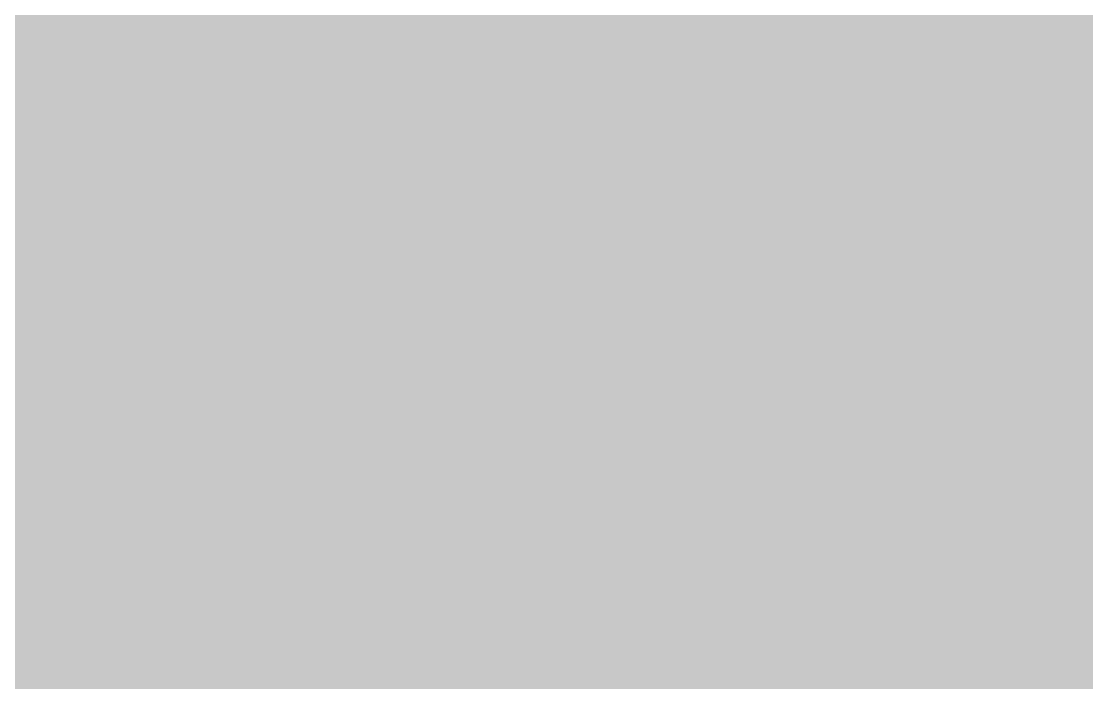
# Model space of a CAD drawing. Header units: millimetres. Extents: x 0 to 212, y 0 to 254.
# Drawn here: x 51.2 to 102.4, y 127.1 to 158.8 of the extents above; entities that cross this region are included whole.
import ezdxf

# ---------------------------------------------------------------- set-up
doc = ezdxf.new("R2010")
doc.units = ezdxf.units.MM

msp = doc.modelspace()

# ---------------------------------------------------------------- hatches: boundary and pattern name
msp.add_hatch(color=254).paths.add_polyline_path([(14.1633, 0.0536), (13.9878, 0.0533), (13.8125, 0.0559), (13.6373, 0.061), (13.462, 0.0686), (13.2893, 0.0787), (13.114, 0.0914), (12.9413, 0.1041), (12.7686, 0.1219), (12.5959, 0.1397), (12.4231, 0.16), (12.2504, 0.1829), (12.0777, 0.2057), (11.9075, 0.2337), (11.7373, 0.2616), (11.5672, 0.2921), (11.397, 0.3251), (11.2268, 0.3607), (11.0592, 0.3988), (10.8915, 0.4369), (10.7239, 0.4775), (10.5562, 0.5207), (10.3886, 0.5664), (10.2235, 0.6121), (10.0584, 0.6629), (9.8933, 0.7137), (9.7307, 0.7671), (9.5682, 0.8204), (9.4056, 0.8788), (9.2431, 0.9373), (9.083, 0.9982), (8.923, 1.0617), (8.763, 1.1252), (8.6055, 1.1938), (8.4455, 1.2624), (8.2906, 1.331), (8.1331, 1.4046), (7.9781, 1.4783), (7.8232, 1.5545), (7.6708, 1.6332), (7.5184, 1.7145), (7.366, 1.7958), (7.2161, 1.8796), (7.0663, 1.966), (6.919, 2.0523), (6.7716, 2.1438), (6.6243, 2.2352), (6.4795, 2.3266), (6.3348, 2.4232), (6.19, 2.5197), (6.0477, 2.6187), (5.908, 2.7178), (5.7683, 2.8194), (5.6286, 2.9235), (5.4915, 3.0302), (5.3543, 3.1369), (5.2197, 3.2461), (5.0851, 3.3579), (4.953, 3.4722), (4.8209, 3.5865), (4.6914, 3.7033), (4.5644, 3.8202), (4.4348, 3.9395), (4.3104, 4.0615), (4.1859, 4.1859), (4.0615, 4.3104), (3.9395, 4.4348), (3.8202, 4.5618), (3.7033, 4.6914), (3.5865, 4.8209), (3.4722, 4.953), (3.3579, 5.0851), (3.2487, 5.2197), (3.1369, 5.3543), (3.0302, 5.4915), (2.9235, 5.6286), (2.8194, 5.7683), (2.7178, 5.908), (2.6187, 6.0477), (2.5197, 6.19), (2.4232, 6.3348), (2.3266, 6.477), (2.2352, 6.6243), (2.1438, 6.7691), (2.0523, 6.9164), (1.966, 7.0663), (1.8796, 7.2161), (1.7958, 7.366), (1.7145, 7.5184), (1.6332, 7.6708), (1.5545, 7.8232), (1.4783, 7.9781), (1.4046, 8.1331), (1.331, 8.2906), (1.2598, 8.4455), (1.1913, 8.603), (1.1252, 8.763), (1.0592, 8.923), (0.9982, 9.083), (0.9373, 9.2431), (0.8763, 9.4056), (0.8204, 9.5682), (0.7645, 9.7307), (0.7112, 9.8933), (0.6604, 10.0584), (0.6121, 10.2235), (0.5639, 10.3911), (0.5207, 10.5562), (0.4775, 10.7239), (0.4343, 10.8915), (0.3962, 11.0592), (0.3607, 11.2268), (0.3251, 11.397), (0.2921, 11.5672), (0.2616, 11.7373), (0.2311, 11.9075), (0.2057, 12.0802), (0.1803, 12.2504), (0.1575, 12.4231), (0.1372, 12.5959), (0.1194, 12.7686), (0.1041, 12.9413), (0.0889, 13.1166), (0.0787, 13.2893), (0.0686, 13.4645), (0.061, 13.6373), (0.0559, 13.8125), (0.0508, 13.9878), (0.0508, 14.163), (0.0522, 239.9425), (0.0508, 240.1164), (0.0559, 240.2916), (0.061, 240.4669), (0.0686, 240.6396), (0.0787, 240.8149), (0.0889, 240.9876), (0.1041, 241.1628), (0.1194, 241.3356), (0.1372, 241.5083), (0.1575, 241.681), (0.1803, 241.8537), (0.2057, 242.0239), (0.2311, 242.1966), (0.2616, 242.3668), (0.2921, 242.537), (0.3251, 242.7072), (0.3607, 242.8748), (0.3962, 243.045), (0.4343, 243.2126), (0.4775, 243.3803), (0.5207, 243.5479), (0.5639, 243.713), (0.6121, 243.8781), (0.6604, 244.0432), (0.7112, 244.2083), (0.7645, 244.3734), (0.8204, 244.536), (0.8763, 244.6985), (0.9373, 244.8611), (0.9982, 245.0211), (1.0592, 245.1811), (1.1252, 245.3411), (1.1913, 245.4986), (1.2598, 245.6561), (1.331, 245.8136), (1.4046, 245.9685), (1.4783, 246.126), (1.5545, 246.2784), (1.6332, 246.4333), (1.7145, 246.5857), (1.7958, 246.7356), (1.8796, 246.888), (1.966, 247.0379), (2.0523, 247.1852), (2.1438, 247.3325), (2.2352, 247.4798), (2.3266, 247.6246), (2.4232, 247.7694), (2.5197, 247.9116), (2.6187, 248.0539), (2.7178, 248.1961), (2.8194, 248.3358), (2.9235, 248.4755), (3.0302, 248.6127), (3.1369, 248.7473), (3.2487, 248.8844), (3.3579, 249.0165), (3.4722, 249.1486), (3.5865, 249.2807), (3.7033, 249.4102), (3.8202, 249.5398), (3.9395, 249.6668), (4.0615, 249.7938), (4.1859, 249.9182), (4.3104, 250.0401), (4.4348, 250.1621), (4.5644, 250.284), (4.6914, 250.4008), (4.8209, 250.5177), (4.953, 250.632), (5.0851, 250.7437), (5.2197, 250.8555), (5.3543, 250.9647), (5.4915, 251.0739), (5.6286, 251.1781), (5.7683, 251.2822), (5.908, 251.3838), (6.0477, 251.4854), (6.19, 251.5845), (6.3348, 251.681), (6.4795, 251.775), (6.6243, 251.8689), (6.7716, 251.9604), (6.919, 252.0493), (7.0663, 252.1382), (7.2161, 252.2245), (7.366, 252.3084), (7.5184, 252.3896), (7.6708, 252.4709), (7.8232, 252.5471), (7.9781, 252.6233), (8.1331, 252.6995), (8.2906, 252.7706), (8.4455, 252.8418), (8.6055, 252.9103), (8.763, 252.9789), (8.923, 253.0424), (9.083, 253.1059), (9.2431, 253.1669), (9.4056, 253.2253), (9.5682, 253.2837), (9.7307, 253.3371), (9.8933, 253.3904), (10.0584, 253.4412), (10.2235, 253.492), (10.3886, 253.5377), (10.5562, 253.5834), (10.7239, 253.6266), (10.8915, 253.6673), (11.0592, 253.7079), (11.2268, 253.7435), (11.397, 253.779), (11.5672, 253.812), (11.7373, 253.8425), (11.9075, 253.8705), (12.0777, 253.8984), (12.2504, 253.9213), (12.4231, 253.9441), (12.5959, 253.9644), (12.7686, 253.9822), (12.9413, 254), (13.114, 254.0127), (13.2893, 254.0254), (13.462, 254.0356), (13.6373, 254.0432), (13.8125, 254.0483), (13.9878, 254.0508), (14.163, 254.0533), (197.6078, 254.0536), (197.7822, 254.0508), (197.9574, 254.0483), (198.1327, 254.0432), (198.3054, 254.0356), (198.4807, 254.0254), (198.6534, 254.0127), (198.8287, 254), (199.0014, 253.9822), (199.1741, 253.9644), (199.3468, 253.9441), (199.5195, 253.9213), (199.6897, 253.8984), (199.8624, 253.8705), (200.0326, 253.8425), (200.2028, 253.812), (200.373, 253.779), (200.5432, 253.7435), (200.7108, 253.7079), (200.8784, 253.6673), (201.0461, 253.6266), (201.2137, 253.5834), (201.3788, 253.5377), (201.5465, 253.492), (201.7116, 253.4412), (201.8767, 253.3904), (202.0392, 253.3371), (202.2018, 253.2837), (202.3643, 253.2253), (202.5269, 253.1669), (202.6869, 253.1059), (202.8469, 253.0424), (203.007, 252.9789), (203.167, 252.9103), (203.3245, 252.8418), (203.4794, 252.7706), (203.6369, 252.6995), (203.7918, 252.6233), (203.9468, 252.5471), (204.0992, 252.4709), (204.2516, 252.3896), (204.404, 252.3084), (204.5538, 252.2245), (204.7037, 252.1382), (204.8535, 252.0493), (205.0009, 251.9604), (205.1456, 251.8689), (205.293, 251.775), (205.4352, 251.681), (205.58, 251.5845), (205.7222, 251.4854), (205.8619, 251.3838), (206.0016, 251.2822), (206.1413, 251.1781), (206.2785, 251.0739), (206.4156, 250.9647), (206.5503, 250.8555), (206.6849, 250.7437), (206.817, 250.632), (206.949, 250.5177), (207.0786, 250.4008), (207.2081, 250.284), (207.3351, 250.1621), (207.4596, 250.0401), (207.584, 249.9182), (207.7085, 249.7938), (207.8304, 249.6668), (207.9498, 249.5398), (208.0666, 249.4102), (208.1835, 249.2807), (208.2978, 249.1486), (208.4121, 249.0165), (208.5238, 248.8844), (208.6331, 248.7473), (208.7397, 248.6127), (208.8464, 248.4755), (208.9506, 248.3358), (209.0522, 248.1961), (209.1512, 248.0539), (209.2503, 247.9116), (209.3468, 247.7694), (209.4433, 247.6246), (209.5348, 247.4798), (209.6262, 247.3325), (209.7176, 247.1852), (209.804, 247.0379), (209.8904, 246.888), (209.9742, 246.7356), (210.0555, 246.5857), (210.1367, 246.4333), (210.2155, 246.2784), (210.2917, 246.126), (210.3653, 245.9685), (210.439, 245.8136), (210.5076, 245.6561), (210.5762, 245.4986), (210.6447, 245.3411), (210.7082, 245.1811), (210.7717, 245.0211), (210.8327, 244.8611), (210.8911, 244.6985), (210.9495, 244.536), (211.0029, 244.3734), (211.0562, 244.2083), (211.107, 244.0432), (211.1578, 243.8781), (211.2035, 243.713), (211.2493, 243.5479), (211.2924, 243.3803), (211.3331, 243.2126), (211.3712, 243.045), (211.4093, 242.8748), (211.4448, 242.7072), (211.4779, 242.537), (211.5083, 242.3668), (211.5363, 242.1966), (211.5642, 242.0239), (211.5871, 241.8537), (211.6099, 241.681), (211.6303, 241.5083), (211.648, 241.3356), (211.6658, 241.1628), (211.6785, 240.9876), (211.6912, 240.8149), (211.7014, 240.6396), (211.709, 240.4669), (211.7141, 240.2916), (211.7166, 240.1164), (211.7166, 239.9411), (211.7189, 14.1647), (211.7166, 13.9878), (211.7141, 13.8125), (211.709, 13.6373), (211.7014, 13.4645), (211.6912, 13.2893), (211.6785, 13.1166), (211.6658, 12.9413), (211.648, 12.7686), (211.6303, 12.5959), (211.6099, 12.4231), (211.5871, 12.2504), (211.5642, 12.0802), (211.5363, 11.9075), (211.5083, 11.7373), (211.4779, 11.5672), (211.4448, 11.397), (211.4093, 11.2268), (211.3712, 11.0592), (211.3331, 10.8915), (211.2924, 10.7239), (211.2493, 10.5562), (211.2035, 10.3911), (211.1578, 10.2235), (211.107, 10.0584), (211.0562, 9.8933), (211.0029, 9.7307), (210.9495, 9.5682), (210.8911, 9.4056), (210.8327, 9.2431), (210.7717, 9.083), (210.7082, 8.923), (210.6447, 8.763), (210.5762, 8.603), (210.5076, 8.4455), (210.439, 8.2906), (210.3653, 8.1331), (210.2917, 7.9781), (210.2155, 7.8232), (210.1367, 7.6708), (210.0555, 7.5184), (209.9742, 7.366), (209.8904, 7.2161), (209.804, 7.0663), (209.7176, 6.9164), (209.6262, 6.7691), (209.5348, 6.6243), (209.4433, 6.477), (209.3468, 6.3348), (209.2503, 6.19), (209.1512, 6.0477), (209.0522, 5.908), (208.9506, 5.7683), (208.8464, 5.6286), (208.7397, 5.4915), (208.6331, 5.3543), (208.5238, 5.2197), (208.4121, 5.0851), (208.2978, 4.953), (208.1835, 4.8209), (208.0666, 4.6914), (207.9498, 4.5618), (207.8304, 4.4348), (207.7085, 4.3104), (207.584, 4.1859), (207.4596, 4.0615), (207.3351, 3.9395), (207.2081, 3.8202), (207.0786, 3.7033), (206.949, 3.5865), (206.817, 3.4722), (206.6849, 3.3579), (206.5503, 3.2461), (206.4156, 3.1369), (206.2785, 3.0302), (206.1413, 2.9235), (206.0016, 2.8194), (205.8619, 2.7178), (205.7222, 2.6187), (205.58, 2.5197), (205.4352, 2.4232), (205.293, 2.3266), (205.1456, 2.2352), (205.0009, 2.1438), (204.8535, 2.0523), (204.7037, 1.966), (204.5538, 1.8796), (204.404, 1.7958), (204.2516, 1.7145), (204.0992, 1.6332), (203.9468, 1.5545), (203.7918, 1.4783), (203.6369, 1.4046), (203.4794, 1.331), (203.3245, 1.2624), (203.167, 1.1938), (203.007, 1.1252), (202.8469, 1.0617), (202.6869, 0.9982), (202.5269, 0.9373), (202.3643, 0.8788), (202.2018, 0.8204), (202.0392, 0.7671), (201.8767, 0.7137), (201.7116, 0.6629), (201.5465, 0.6121), (201.3788, 0.5664), (201.2137, 0.5207), (201.0461, 0.4775), (200.8784, 0.4369), (200.7108, 0.3988), (200.5432, 0.3607), (200.373, 0.3251), (200.2028, 0.2921), (200.0326, 0.2616), (199.8624, 0.2337), (199.6897, 0.2057), (199.5195, 0.1829), (199.3468, 0.16), (199.1741, 0.1397), (199.0014, 0.1219), (198.8287, 0.1041), (198.6534, 0.0914), (198.4807, 0.0787), (198.3054, 0.0686), (198.1327, 0.061), (197.9574, 0.0559), (197.7822, 0.0533), (197.6069, 0.0533)])
h = msp.add_hatch(color=59)
edge = h.paths.add_edge_path()
edge.add_line((78.2105, 149.2067), (78.2091, 149.0193))
edge.add_line((78.2091, 149.0193), (78.2041, 148.8364))
edge.add_line((78.2041, 148.8364), (78.199, 148.6586))
edge.add_line((78.199, 148.6586), (78.1914, 148.4833))
edge.add_line((78.1914, 148.4833), (78.1812, 148.3157))
edge.add_line((78.1812, 148.3157), (78.1685, 148.148))
edge.add_line((78.1685, 148.148), (78.1533, 147.9855))
edge.add_line((78.1533, 147.9855), (78.138, 147.828))
edge.add_line((78.138, 147.828), (78.1177, 147.6731))
edge.add_line((78.1177, 147.6731), (78.0974, 147.5232))
edge.add_line((78.0974, 147.5232), (78.0745, 147.3759))
edge.add_line((78.0745, 147.3759), (78.0491, 147.2336))
edge.add_line((78.0491, 147.2336), (78.0212, 147.0939))
edge.add_line((78.0212, 147.0939), (77.9932, 146.9593))
edge.add_line((77.9932, 146.9593), (77.9602, 146.8272))
edge.add_line((77.9602, 146.8272), (77.9272, 146.6977))
edge.add_line((77.9272, 146.6977), (77.8916, 146.5732))
edge.add_line((77.8916, 146.5732), (77.8535, 146.4539))
edge.add_line((77.8535, 146.4539), (77.8129, 146.3345))
edge.add_line((77.8129, 146.3345), (77.7697, 146.2202))
edge.add_line((77.7697, 146.2202), (77.7265, 146.111))
edge.add_line((77.7265, 146.111), (77.6808, 146.0017))
edge.add_line((77.6808, 146.0017), (77.6326, 145.8976))
edge.add_line((77.6326, 145.8976), (77.5818, 145.7985))
edge.add_line((77.5818, 145.7985), (77.531, 145.6995))
edge.add_line((77.531, 145.6995), (77.4776, 145.6055))
edge.add_line((77.4776, 145.6055), (77.4192, 145.5141))
edge.add_line((77.4192, 145.5141), (77.3633, 145.4252))
edge.add_line((77.3633, 145.4252), (77.3024, 145.3413))
edge.add_line((77.3024, 145.3413), (77.2414, 145.2601))
edge.add_line((77.2414, 145.2601), (77.1779, 145.1813))
edge.add_line((77.1779, 145.1813), (77.1119, 145.1051))
edge.add_line((77.1119, 145.1051), (77.0433, 145.0315))
edge.add_line((77.0433, 145.0315), (76.9747, 144.9629))
edge.add_line((76.9747, 144.9629), (76.9036, 144.8943))
edge.add_line((76.9036, 144.8943), (76.8299, 144.8308))
edge.add_line((76.8299, 144.8308), (76.7563, 144.7698))
edge.add_line((76.7563, 144.7698), (76.6775, 144.7089))
edge.add_line((76.6775, 144.7089), (76.6013, 144.653))
edge.add_line((76.6013, 144.653), (76.52, 144.5997))
edge.add_line((76.52, 144.5997), (76.4388, 144.5489))
edge.add_line((76.4388, 144.5489), (76.3549, 144.5006))
edge.add_line((76.3549, 144.5006), (76.2686, 144.4549))
edge.add_line((76.2686, 144.4549), (76.1797, 144.4117))
edge.add_line((76.1797, 144.4117), (76.0908, 144.3711))
edge.add_line((76.0908, 144.3711), (75.9993, 144.333))
edge.add_line((75.9993, 144.333), (75.9079, 144.2974))
edge.add_line((75.9079, 144.2974), (75.8139, 144.2644))
edge.add_line((75.8139, 144.2644), (75.7174, 144.2339))
edge.add_line((75.7174, 144.2339), (75.6209, 144.206))
edge.add_line((75.6209, 144.206), (75.5193, 144.178))
edge.add_line((75.5193, 144.178), (75.4202, 144.1526))
edge.add_line((75.4202, 144.1526), (75.3161, 144.1323))
edge.add_line((75.3161, 144.1323), (75.2119, 144.112))
edge.add_line((75.2119, 144.112), (75.1053, 144.0942))
edge.add_line((75.1053, 144.0942), (74.9986, 144.079))
edge.add_line((74.9986, 144.079), (74.8894, 144.0637))
edge.add_line((74.8894, 144.0637), (74.7801, 144.051))
edge.add_line((74.7801, 144.051), (74.6658, 144.0409))
edge.add_line((74.6658, 144.0409), (74.5541, 144.0332))
edge.add_line((74.5541, 144.0332), (74.4372, 144.0282))
edge.add_line((74.4372, 144.0282), (74.3204, 144.0231))
edge.add_line((74.3204, 144.0231), (74.201, 144.0205))
edge.add_line((74.201, 144.0205), (74.0816, 144.0205))
edge.add_line((74.0816, 144.0205), (70.9443, 144.0212))
edge.add_line((70.9443, 144.0212), (70.9443, 154.1815))
edge.add_line((70.9443, 154.1815), (74.0833, 154.1815))
edge.add_line((74.0833, 154.1815), (74.201, 154.178))
edge.add_line((74.201, 154.178), (74.3204, 154.1755))
edge.add_line((74.3204, 154.1755), (74.4372, 154.1704))
edge.add_line((74.4372, 154.1704), (74.5541, 154.1628))
edge.add_line((74.5541, 154.1628), (74.6658, 154.1551))
edge.add_line((74.6658, 154.1551), (74.7801, 154.1424))
edge.add_line((74.7801, 154.1424), (74.8894, 154.1297))
edge.add_line((74.8894, 154.1297), (74.9986, 154.112))
edge.add_line((74.9986, 154.112), (75.1053, 154.0942))
edge.add_line((75.1053, 154.0942), (75.2119, 154.0739))
edge.add_line((75.2119, 154.0739), (75.3161, 154.051))
edge.add_line((75.3161, 154.051), (75.4202, 154.0256))
edge.add_line((75.4202, 154.0256), (75.5193, 154.0002))
edge.add_line((75.5193, 154.0002), (75.6209, 153.9697))
edge.add_line((75.6209, 153.9697), (75.7174, 153.9392))
edge.add_line((75.7174, 153.9392), (75.8139, 153.9037))
edge.add_line((75.8139, 153.9037), (75.9079, 153.8681))
edge.add_line((75.9079, 153.8681), (75.9993, 153.83))
edge.add_line((75.9993, 153.83), (76.0908, 153.7868))
edge.add_line((76.0908, 153.7868), (76.1797, 153.7437))
edge.add_line((76.1797, 153.7437), (76.2686, 153.6979))
edge.add_line((76.2686, 153.6979), (76.3549, 153.6497))
edge.add_line((76.3549, 153.6497), (76.4388, 153.5989))
edge.add_line((76.4388, 153.5989), (76.52, 153.5455))
edge.add_line((76.52, 153.5455), (76.6013, 153.4897))
edge.add_line((76.6013, 153.4897), (76.6775, 153.4312))
edge.add_line((76.6775, 153.4312), (76.7563, 153.3703))
edge.add_line((76.7563, 153.3703), (76.8299, 153.3068))
edge.add_line((76.8299, 153.3068), (76.9036, 153.2433))
edge.add_line((76.9036, 153.2433), (76.9747, 153.1747))
edge.add_line((76.9747, 153.1747), (77.0433, 153.1036))
edge.add_line((77.0433, 153.1036), (77.1119, 153.0299))
edge.add_line((77.1119, 153.0299), (77.1779, 152.9537))
edge.add_line((77.1779, 152.9537), (77.2414, 152.875))
edge.add_line((77.2414, 152.875), (77.3024, 152.7937))
edge.add_line((77.3024, 152.7937), (77.3633, 152.7099))
edge.add_line((77.3633, 152.7099), (77.4192, 152.621))
edge.add_line((77.4192, 152.621), (77.4776, 152.5321))
edge.add_line((77.4776, 152.5321), (77.531, 152.4406))
edge.add_line((77.531, 152.4406), (77.5818, 152.3467))
edge.add_line((77.5818, 152.3467), (77.6326, 152.2476))
edge.add_line((77.6326, 152.2476), (77.6808, 152.1485))
edge.add_line((77.6808, 152.1485), (77.7265, 152.0444))
edge.add_line((77.7265, 152.0444), (77.7697, 151.9377))
edge.add_line((77.7697, 151.9377), (77.8129, 151.8285))
edge.add_line((77.8129, 151.8285), (77.8535, 151.7167))
edge.add_line((77.8535, 151.7167), (77.8916, 151.6024))
edge.add_line((77.8916, 151.6024), (77.9272, 151.4856))
edge.add_line((77.9272, 151.4856), (77.9602, 151.3662))
edge.add_line((77.9602, 151.3662), (77.9932, 151.2418))
edge.add_line((77.9932, 151.2418), (78.0212, 151.1173))
edge.add_line((78.0212, 151.1173), (78.0491, 150.9878))
edge.add_line((78.0491, 150.9878), (78.0745, 150.8557))
edge.add_line((78.0745, 150.8557), (78.0974, 150.7211))
edge.add_line((78.0974, 150.7211), (78.1177, 150.5839))
edge.add_line((78.1177, 150.5839), (78.138, 150.4417))
edge.add_line((78.138, 150.4417), (78.1533, 150.2994))
edge.add_line((78.1533, 150.2994), (78.1685, 150.1521))
edge.add_line((78.1685, 150.1521), (78.1812, 150.0022))
edge.add_line((78.1812, 150.0022), (78.1914, 149.8473))
edge.add_line((78.1914, 149.8473), (78.199, 149.6924))
edge.add_line((78.199, 149.6924), (78.2041, 149.5323))
edge.add_line((78.2041, 149.5323), (78.2091, 149.3698))
edge.add_line((78.2091, 149.3698), (78.2091, 149.2047))
edge = h.paths.add_edge_path(flags=16)
edge.add_line((82.091, 149.2786), (82.0877, 149.5273))
edge.add_line((82.0877, 149.5273), (82.0826, 149.7736))
edge.add_line((82.0826, 149.7736), (82.0699, 150.0175))
edge.add_line((82.0699, 150.0175), (82.0572, 150.2537))
edge.add_line((82.0572, 150.2537), (82.0369, 150.4874))
edge.add_line((82.0369, 150.4874), (82.0141, 150.716))
edge.add_line((82.0141, 150.716), (81.9887, 150.9395))
edge.add_line((81.9887, 150.9395), (81.9556, 151.1605))
edge.add_line((81.9556, 151.1605), (81.9201, 151.3764))
edge.add_line((81.9201, 151.3764), (81.882, 151.5872))
edge.add_line((81.882, 151.5872), (81.8363, 151.7955))
edge.add_line((81.8363, 151.7955), (81.7905, 151.9961))
edge.add_line((81.7905, 151.9961), (81.7372, 152.1968))
edge.add_line((81.7372, 152.1968), (81.6813, 152.3898))
edge.add_line((81.6813, 152.3898), (81.6204, 152.5803))
edge.add_line((81.6204, 152.5803), (81.5569, 152.7658))
edge.add_line((81.5569, 152.7658), (81.4883, 152.9486))
edge.add_line((81.4883, 152.9486), (81.4146, 153.1264))
edge.add_line((81.4146, 153.1264), (81.3384, 153.2992))
edge.add_line((81.3384, 153.2992), (81.2571, 153.4693))
edge.add_line((81.2571, 153.4693), (81.1733, 153.6344))
edge.add_line((81.1733, 153.6344), (81.0844, 153.7945))
edge.add_line((81.0844, 153.7945), (80.9904, 153.9519))
edge.add_line((80.9904, 153.9519), (80.8939, 154.1043))
edge.add_line((80.8939, 154.1043), (80.7923, 154.2517))
edge.add_line((80.7923, 154.2517), (80.6882, 154.3964))
edge.add_line((80.6882, 154.3964), (80.5764, 154.5387))
edge.add_line((80.5764, 154.5387), (80.4647, 154.6733))
edge.add_line((80.4647, 154.6733), (80.3453, 154.8079))
edge.add_line((80.3453, 154.8079), (80.2259, 154.9349))
edge.add_line((80.2259, 154.9349), (80.0989, 155.0594))
edge.add_line((80.0989, 155.0594), (79.9694, 155.1813))
edge.add_line((79.9694, 155.1813), (79.8347, 155.2981))
edge.add_line((79.8347, 155.2981), (79.6976, 155.4099))
edge.add_line((79.6976, 155.4099), (79.5553, 155.5191))
edge.add_line((79.5553, 155.5191), (79.408, 155.6233))
edge.add_line((79.408, 155.6233), (79.2582, 155.7249))
edge.add_line((79.2582, 155.7249), (79.1058, 155.8214))
edge.add_line((79.1058, 155.8214), (78.9457, 155.9154))
edge.add_line((78.9457, 155.9154), (78.7857, 156.0043))
edge.add_line((78.7857, 156.0043), (78.6181, 156.0906))
edge.add_line((78.6181, 156.0906), (78.4479, 156.1719))
edge.add_line((78.4479, 156.1719), (78.2726, 156.2506))
edge.add_line((78.2726, 156.2506), (78.0948, 156.3243))
edge.add_line((78.0948, 156.3243), (77.9145, 156.3954))
edge.add_line((77.9145, 156.3954), (77.7265, 156.4615))
edge.add_line((77.7265, 156.4615), (77.536, 156.525))
edge.add_line((77.536, 156.525), (77.343, 156.5834))
edge.add_line((77.343, 156.5834), (77.1449, 156.6393))
edge.add_line((77.1449, 156.6393), (76.9417, 156.6901))
edge.add_line((76.9417, 156.6901), (76.7359, 156.7383))
edge.add_line((76.7359, 156.7383), (76.5251, 156.784))
edge.add_line((76.5251, 156.784), (76.3118, 156.8247))
edge.add_line((76.3118, 156.8247), (76.0933, 156.8602))
edge.add_line((76.0933, 156.8602), (75.8698, 156.8958))
edge.add_line((75.8698, 156.8958), (75.6437, 156.9237))
edge.add_line((75.6437, 156.9237), (75.4151, 156.9517))
edge.add_line((75.4151, 156.9517), (75.1815, 156.9745))
edge.add_line((75.1815, 156.9745), (74.9427, 156.9923))
edge.add_line((74.9427, 156.9923), (74.7014, 157.0101))
edge.add_line((74.7014, 157.0101), (74.455, 157.0203))
edge.add_line((74.455, 157.0203), (74.2036, 157.0304))
edge.add_line((74.2036, 157.0304), (73.9521, 157.0355))
edge.add_line((73.9521, 157.0355), (73.693, 157.038))
edge.add_line((73.693, 157.038), (67.134, 157.0383))
edge.add_line((67.134, 157.0383), (67.134, 132.3453))
edge.add_line((67.134, 132.3453), (70.9443, 132.3453))
edge.add_line((70.9443, 132.3453), (70.9443, 141.1287))
edge.add_line((70.9443, 141.1287), (73.7665, 141.1287))
edge.add_line((73.7665, 141.1287), (74.0054, 141.13))
edge.add_line((74.0054, 141.13), (74.2417, 141.1351))
edge.add_line((74.2417, 141.1351), (74.4753, 141.1427))
edge.add_line((74.4753, 141.1427), (74.7065, 141.1554))
edge.add_line((74.7065, 141.1554), (74.9351, 141.1707))
edge.add_line((74.9351, 141.1707), (75.1611, 141.1884))
edge.add_line((75.1611, 141.1884), (75.3821, 141.2113))
edge.add_line((75.3821, 141.2113), (75.6006, 141.2367))
edge.add_line((75.6006, 141.2367), (75.8165, 141.2672))
edge.add_line((75.8165, 141.2672), (76.0298, 141.3002))
edge.add_line((76.0298, 141.3002), (76.2406, 141.3383))
edge.add_line((76.2406, 141.3383), (76.4464, 141.3789))
edge.add_line((76.4464, 141.3789), (76.6496, 141.4221))
edge.add_line((76.6496, 141.4221), (76.8477, 141.4704))
edge.add_line((76.8477, 141.4704), (77.0458, 141.5212))
edge.add_line((77.0458, 141.5212), (77.2389, 141.5771))
edge.add_line((77.2389, 141.5771), (77.4294, 141.6355))
edge.add_line((77.4294, 141.6355), (77.6148, 141.699))
edge.add_line((77.6148, 141.699), (77.7977, 141.7676))
edge.add_line((77.7977, 141.7676), (77.978, 141.8387))
edge.add_line((77.978, 141.8387), (78.1533, 141.9123))
edge.add_line((78.1533, 141.9123), (78.326, 141.9911))
edge.add_line((78.326, 141.9911), (78.4962, 142.0749))
edge.add_line((78.4962, 142.0749), (78.6613, 142.1613))
edge.add_line((78.6613, 142.1613), (78.8238, 142.2527))
edge.add_line((78.8238, 142.2527), (78.9838, 142.3492))
edge.add_line((78.9838, 142.3492), (79.1388, 142.4483))
edge.add_line((79.1388, 142.4483), (79.2886, 142.5499))
edge.add_line((79.2886, 142.5499), (79.4385, 142.6591))
edge.add_line((79.4385, 142.6591), (79.5807, 142.7709))
edge.add_line((79.5807, 142.7709), (79.723, 142.8852))
edge.add_line((79.723, 142.8852), (79.8576, 143.0071))
edge.add_line((79.8576, 143.0071), (79.9922, 143.1315))
edge.add_line((79.9922, 143.1315), (80.1218, 143.2585))
edge.add_line((80.1218, 143.2585), (80.2462, 143.3932))
edge.add_line((80.2462, 143.3932), (80.3681, 143.5303))
edge.add_line((80.3681, 143.5303), (80.485, 143.6726))
edge.add_line((80.485, 143.6726), (80.5993, 143.8199))
edge.add_line((80.5993, 143.8199), (80.7085, 143.9697))
edge.add_line((80.7085, 143.9697), (80.8126, 144.1247))
edge.add_line((80.8126, 144.1247), (80.9142, 144.2847))
edge.add_line((80.9142, 144.2847), (81.0133, 144.4498))
edge.add_line((81.0133, 144.4498), (81.1073, 144.6174))
edge.add_line((81.1073, 144.6174), (81.1962, 144.7927))
edge.add_line((81.1962, 144.7927), (81.2825, 144.9705))
edge.add_line((81.2825, 144.9705), (81.3638, 145.1534))
edge.add_line((81.3638, 145.1534), (81.44, 145.3413))
edge.add_line((81.44, 145.3413), (81.5137, 145.5318))
edge.add_line((81.5137, 145.5318), (81.5823, 145.73))
edge.add_line((81.5823, 145.73), (81.6458, 145.9332))
edge.add_line((81.6458, 145.9332), (81.7067, 146.1389))
edge.add_line((81.7067, 146.1389), (81.7626, 146.3497))
edge.add_line((81.7626, 146.3497), (81.8134, 146.5656))
edge.add_line((81.8134, 146.5656), (81.8617, 146.7891))
edge.add_line((81.8617, 146.7891), (81.9048, 147.0152))
edge.add_line((81.9048, 147.0152), (81.9429, 147.2463))
edge.add_line((81.9429, 147.2463), (81.9785, 147.4826))
edge.add_line((81.9785, 147.4826), (82.0064, 147.7239))
edge.add_line((82.0064, 147.7239), (82.0318, 147.9702))
edge.add_line((82.0318, 147.9702), (82.0522, 148.2217))
edge.add_line((82.0522, 148.2217), (82.0699, 148.4782))
edge.add_line((82.0699, 148.4782), (82.0801, 148.7399))
edge.add_line((82.0801, 148.7399), (82.0877, 149.0066))
edge.add_line((82.0877, 149.0066), (82.0903, 149.2783))
h = msp.add_hatch(color=59)
edge = h.paths.add_edge_path()
edge.add_line((92.498, 131.9925), (92.7049, 131.9936))
edge.add_line((92.7049, 131.9936), (92.9132, 131.9987))
edge.add_line((92.9132, 131.9987), (93.1164, 132.0089))
edge.add_line((93.1164, 132.0089), (93.3196, 132.0216))
edge.add_line((93.3196, 132.0216), (93.5203, 132.0394))
edge.add_line((93.5203, 132.0394), (93.7184, 132.0597))
edge.add_line((93.7184, 132.0597), (93.914, 132.0851))
edge.add_line((93.914, 132.0851), (94.1095, 132.1156))
edge.add_line((94.1095, 132.1156), (94.3, 132.1486))
edge.add_line((94.3, 132.1486), (94.4905, 132.1867))
edge.add_line((94.4905, 132.1867), (94.676, 132.2273))
edge.add_line((94.676, 132.2273), (94.8614, 132.2756))
edge.add_line((94.8614, 132.2756), (95.0417, 132.3238))
edge.add_line((95.0417, 132.3238), (95.2221, 132.3797))
edge.add_line((95.2221, 132.3797), (95.3973, 132.4381))
edge.add_line((95.3973, 132.4381), (95.5726, 132.5016))
edge.add_line((95.5726, 132.5016), (95.7428, 132.5702))
edge.add_line((95.7428, 132.5702), (95.9129, 132.6413))
edge.add_line((95.9129, 132.6413), (96.078, 132.7201))
edge.add_line((96.078, 132.7201), (96.2406, 132.8014))
edge.add_line((96.2406, 132.8014), (96.4006, 132.8852))
edge.add_line((96.4006, 132.8852), (96.5581, 132.9766))
edge.add_line((96.5581, 132.9766), (96.713, 133.0731))
edge.add_line((96.713, 133.0731), (96.8654, 133.1722))
edge.add_line((96.8654, 133.1722), (97.0153, 133.2763))
edge.add_line((97.0153, 133.2763), (97.1601, 133.3856))
edge.add_line((97.1601, 133.3856), (97.3023, 133.4999))
edge.add_line((97.3023, 133.4999), (97.442, 133.6192))
edge.add_line((97.442, 133.6192), (97.5792, 133.7437))
edge.add_line((97.5792, 133.7437), (97.7113, 133.8732))
edge.add_line((97.7113, 133.8732), (97.8433, 134.0079))
edge.add_line((97.8433, 134.0079), (97.9678, 134.1476))
edge.add_line((97.9678, 134.1476), (98.0923, 134.2923))
edge.add_line((98.0923, 134.2923), (98.2142, 134.4397))
edge.add_line((98.2142, 134.4397), (98.331, 134.5946))
edge.add_line((98.331, 134.5946), (98.4428, 134.7546))
edge.add_line((98.4428, 134.7546), (98.5545, 134.9197))
edge.add_line((98.5545, 134.9197), (98.6612, 135.0899))
edge.add_line((98.6612, 135.0899), (98.7628, 135.2677))
edge.add_line((98.7628, 135.2677), (98.8619, 135.448))
edge.add_line((98.8619, 135.448), (98.9584, 135.6335))
edge.add_line((98.9584, 135.6335), (99.0498, 135.8265))
edge.add_line((99.0498, 135.8265), (99.1387, 136.0246))
edge.add_line((99.1387, 136.0246), (99.2251, 136.2278))
edge.add_line((99.2251, 136.2278), (99.3064, 136.4361))
edge.add_line((99.3064, 136.4361), (99.3826, 136.6495))
edge.add_line((99.3826, 136.6495), (99.4562, 136.8704))
edge.add_line((99.4562, 136.8704), (99.5274, 137.0965))
edge.add_line((99.5274, 137.0965), (99.5909, 137.3276))
edge.add_line((99.5909, 137.3276), (99.6544, 137.5639))
edge.add_line((99.6544, 137.5639), (99.7128, 137.8077))
edge.add_line((99.7128, 137.8077), (99.7661, 138.0566))
edge.add_line((99.7661, 138.0566), (99.8144, 138.3106))
edge.add_line((99.8144, 138.3106), (99.8601, 138.5722))
edge.add_line((99.8601, 138.5722), (99.9033, 138.8389))
edge.add_line((99.9033, 138.8389), (99.9388, 139.1107))
edge.add_line((99.9388, 139.1107), (99.9719, 139.3901))
edge.add_line((99.9719, 139.3901), (99.9998, 139.6746))
edge.add_line((99.9998, 139.6746), (100.0252, 139.9667))
edge.add_line((100.0252, 139.9667), (100.0455, 140.2639))
edge.add_line((100.0455, 140.2639), (100.0608, 140.5661))
edge.add_line((100.0608, 140.5661), (100.0735, 140.8786))
edge.add_line((100.0735, 140.8786), (100.0785, 141.1935))
edge.add_line((100.0785, 141.1935), (100.0811, 141.5161))
edge.add_line((100.0811, 141.5161), (100.0785, 141.8387))
edge.add_line((100.0785, 141.8387), (100.0735, 142.1562))
edge.add_line((100.0735, 142.1562), (100.0608, 142.4661))
edge.add_line((100.0608, 142.4661), (100.0455, 142.7683))
edge.add_line((100.0455, 142.7683), (100.0252, 143.0655))
edge.add_line((100.0252, 143.0655), (99.9998, 143.3576))
edge.add_line((99.9998, 143.3576), (99.9719, 143.6421))
edge.add_line((99.9719, 143.6421), (99.9388, 143.9215))
edge.add_line((99.9388, 143.9215), (99.9033, 144.1933))
edge.add_line((99.9033, 144.1933), (99.8601, 144.46))
edge.add_line((99.8601, 144.46), (99.8144, 144.7216))
edge.add_line((99.8144, 144.7216), (99.7661, 144.9756))
edge.add_line((99.7661, 144.9756), (99.7128, 145.2245))
edge.add_line((99.7128, 145.2245), (99.6544, 145.4683))
edge.add_line((99.6544, 145.4683), (99.5909, 145.7046))
edge.add_line((99.5909, 145.7046), (99.5274, 145.9357))
edge.add_line((99.5274, 145.9357), (99.4562, 146.1618))
edge.add_line((99.4562, 146.1618), (99.3826, 146.3827))
edge.add_line((99.3826, 146.3827), (99.3064, 146.5961))
edge.add_line((99.3064, 146.5961), (99.2251, 146.8044))
edge.add_line((99.2251, 146.8044), (99.1387, 147.0076))
edge.add_line((99.1387, 147.0076), (99.0498, 147.2057))
edge.add_line((99.0498, 147.2057), (98.9584, 147.3962))
edge.add_line((98.9584, 147.3962), (98.8619, 147.5842))
edge.add_line((98.8619, 147.5842), (98.7628, 147.7645))
edge.add_line((98.7628, 147.7645), (98.6612, 147.9398))
edge.add_line((98.6612, 147.9398), (98.5545, 148.1099))
edge.add_line((98.5545, 148.1099), (98.4428, 148.275))
edge.add_line((98.4428, 148.275), (98.331, 148.4351))
edge.add_line((98.331, 148.4351), (98.2142, 148.59))
edge.add_line((98.2142, 148.59), (98.0923, 148.7399))
edge.add_line((98.0923, 148.7399), (97.9678, 148.8846))
edge.add_line((97.9678, 148.8846), (97.8433, 149.0243))
edge.add_line((97.8433, 149.0243), (97.7113, 149.1564))
edge.add_line((97.7113, 149.1564), (97.5792, 149.286))
edge.add_line((97.5792, 149.286), (97.442, 149.4104))
edge.add_line((97.442, 149.4104), (97.3023, 149.5298))
edge.add_line((97.3023, 149.5298), (97.1601, 149.6441))
edge.add_line((97.1601, 149.6441), (97.0153, 149.7533))
edge.add_line((97.0153, 149.7533), (96.8654, 149.86))
edge.add_line((96.8654, 149.86), (96.713, 149.9591))
edge.add_line((96.713, 149.9591), (96.5581, 150.053))
edge.add_line((96.5581, 150.053), (96.4006, 150.1445))
edge.add_line((96.4006, 150.1445), (96.2406, 150.2308))
edge.add_line((96.2406, 150.2308), (96.078, 150.3121))
edge.add_line((96.078, 150.3121), (95.9129, 150.3883))
edge.add_line((95.9129, 150.3883), (95.7428, 150.462))
edge.add_line((95.7428, 150.462), (95.5726, 150.528))
edge.add_line((95.5726, 150.528), (95.3973, 150.5915))
edge.add_line((95.3973, 150.5915), (95.2221, 150.6525))
edge.add_line((95.2221, 150.6525), (95.0417, 150.7058))
edge.add_line((95.0417, 150.7058), (94.8614, 150.7566))
edge.add_line((94.8614, 150.7566), (94.676, 150.8023))
edge.add_line((94.676, 150.8023), (94.4905, 150.8455))
edge.add_line((94.4905, 150.8455), (94.3, 150.8811))
edge.add_line((94.3, 150.8811), (94.1095, 150.9166))
edge.add_line((94.1095, 150.9166), (93.914, 150.9446))
edge.add_line((93.914, 150.9446), (93.7184, 150.97))
edge.add_line((93.7184, 150.97), (93.5203, 150.9928))
edge.add_line((93.5203, 150.9928), (93.3196, 151.0081))
edge.add_line((93.3196, 151.0081), (93.1164, 151.0233))
edge.add_line((93.1164, 151.0233), (92.9132, 151.0335))
edge.add_line((92.9132, 151.0335), (92.7049, 151.0386))
edge.add_line((92.7049, 151.0386), (92.4966, 151.0386))
edge.add_line((92.4966, 151.0386), (92.2884, 151.0386))
edge.add_line((92.2884, 151.0386), (92.0801, 151.0335))
edge.add_line((92.0801, 151.0335), (91.8769, 151.0233))
edge.add_line((91.8769, 151.0233), (91.6737, 151.0081))
edge.add_line((91.6737, 151.0081), (91.473, 150.9928))
edge.add_line((91.473, 150.9928), (91.2749, 150.97))
edge.add_line((91.2749, 150.97), (91.0793, 150.9446))
edge.add_line((91.0793, 150.9446), (90.8837, 150.9166))
edge.add_line((90.8837, 150.9166), (90.6932, 150.8811))
edge.add_line((90.6932, 150.8811), (90.5053, 150.8455))
edge.add_line((90.5053, 150.8455), (90.3173, 150.8023))
edge.add_line((90.3173, 150.8023), (90.1344, 150.7566))
edge.add_line((90.1344, 150.7566), (89.9516, 150.7058))
edge.add_line((89.9516, 150.7058), (89.7712, 150.6525))
edge.add_line((89.7712, 150.6525), (89.596, 150.5915))
edge.add_line((89.596, 150.5915), (89.4207, 150.528))
edge.add_line((89.4207, 150.528), (89.2505, 150.462))
edge.add_line((89.2505, 150.462), (89.0803, 150.3883))
edge.add_line((89.0803, 150.3883), (88.9152, 150.3121))
edge.add_line((88.9152, 150.3121), (88.7527, 150.2308))
edge.add_line((88.7527, 150.2308), (88.5927, 150.1445))
edge.add_line((88.5927, 150.1445), (88.4352, 150.053))
edge.add_line((88.4352, 150.053), (88.2802, 149.9591))
edge.add_line((88.2802, 149.9591), (88.1278, 149.86))
edge.add_line((88.1278, 149.86), (87.9805, 149.7533))
edge.add_line((87.9805, 149.7533), (87.8332, 149.6441))
edge.add_line((87.8332, 149.6441), (87.691, 149.5298))
edge.add_line((87.691, 149.5298), (87.5513, 149.4104))
edge.add_line((87.5513, 149.4104), (87.4141, 149.286))
edge.add_line((87.4141, 149.286), (87.282, 149.1564))
edge.add_line((87.282, 149.1564), (87.1525, 149.0243))
edge.add_line((87.1525, 149.0243), (87.0255, 148.8846))
edge.add_line((87.0255, 148.8846), (86.901, 148.7399))
edge.add_line((86.901, 148.7399), (86.7816, 148.59))
edge.add_line((86.7816, 148.59), (86.6623, 148.4351))
edge.add_line((86.6623, 148.4351), (86.5505, 148.275))
edge.add_line((86.5505, 148.275), (86.4387, 148.1099))
edge.add_line((86.4387, 148.1099), (86.3321, 147.9398))
edge.add_line((86.3321, 147.9398), (86.2305, 147.7645))
edge.add_line((86.2305, 147.7645), (86.1314, 147.5842))
edge.add_line((86.1314, 147.5842), (86.0349, 147.3962))
edge.add_line((86.0349, 147.3962), (85.9434, 147.2057))
edge.add_line((85.9434, 147.2057), (85.8545, 147.0076))
edge.add_line((85.8545, 147.0076), (85.7682, 146.8044))
edge.add_line((85.7682, 146.8044), (85.6869, 146.5961))
edge.add_line((85.6869, 146.5961), (85.6107, 146.3827))
edge.add_line((85.6107, 146.3827), (85.537, 146.1618))
edge.add_line((85.537, 146.1618), (85.4659, 145.9357))
edge.add_line((85.4659, 145.9357), (85.4024, 145.7046))
edge.add_line((85.4024, 145.7046), (85.3389, 145.4683))
edge.add_line((85.3389, 145.4683), (85.283, 145.2245))
edge.add_line((85.283, 145.2245), (85.2272, 144.9756))
edge.add_line((85.2272, 144.9756), (85.1789, 144.7216))
edge.add_line((85.1789, 144.7216), (85.1332, 144.46))
edge.add_line((85.1332, 144.46), (85.0925, 144.1933))
edge.add_line((85.0925, 144.1933), (85.0544, 143.9215))
edge.add_line((85.0544, 143.9215), (85.0214, 143.6421))
edge.add_line((85.0214, 143.6421), (84.9935, 143.3576))
edge.add_line((84.9935, 143.3576), (84.9681, 143.0655))
edge.add_line((84.9681, 143.0655), (84.9478, 142.7683))
edge.add_line((84.9478, 142.7683), (84.9325, 142.4661))
edge.add_line((84.9325, 142.4661), (84.9198, 142.1562))
edge.add_line((84.9198, 142.1562), (84.9147, 141.8387))
edge.add_line((84.9147, 141.8387), (84.9122, 141.5161))
edge.add_line((84.9122, 141.5161), (84.9147, 141.2088))
edge.add_line((84.9147, 141.2088), (84.9198, 140.909))
edge.add_line((84.9198, 140.909), (84.9325, 140.6119))
edge.add_line((84.9325, 140.6119), (84.9478, 140.3223))
edge.add_line((84.9478, 140.3223), (84.9681, 140.0378))
edge.add_line((84.9681, 140.0378), (84.9935, 139.7559))
edge.add_line((84.9935, 139.7559), (85.0214, 139.4816))
edge.add_line((85.0214, 139.4816), (85.0544, 139.2123))
edge.add_line((85.0544, 139.2123), (85.0925, 138.9482))
edge.add_line((85.0925, 138.9482), (85.1332, 138.6891))
edge.add_line((85.1332, 138.6891), (85.1789, 138.4351))
edge.add_line((85.1789, 138.4351), (85.2272, 138.1862))
edge.add_line((85.2272, 138.1862), (85.283, 137.9449))
edge.add_line((85.283, 137.9449), (85.3389, 137.7061))
edge.add_line((85.3389, 137.7061), (85.4024, 137.4724))
edge.add_line((85.4024, 137.4724), (85.4659, 137.2438))
edge.add_line((85.4659, 137.2438), (85.537, 137.0203))
edge.add_line((85.537, 137.0203), (85.6107, 136.8044))
edge.add_line((85.6107, 136.8044), (85.6869, 136.591))
edge.add_line((85.6869, 136.591), (85.7682, 136.3828))
edge.add_line((85.7682, 136.3828), (85.8545, 136.1796))
edge.add_line((85.8545, 136.1796), (85.9434, 135.984))
edge.add_line((85.9434, 135.984), (86.0349, 135.7909))
edge.add_line((86.0349, 135.7909), (86.1314, 135.603))
edge.add_line((86.1314, 135.603), (86.2305, 135.4201))
edge.add_line((86.2305, 135.4201), (86.3321, 135.2423))
edge.add_line((86.3321, 135.2423), (86.4387, 135.0696))
edge.add_line((86.4387, 135.0696), (86.5505, 134.9019))
edge.add_line((86.5505, 134.9019), (86.6623, 134.7394))
edge.add_line((86.6623, 134.7394), (86.7816, 134.5819))
edge.add_line((86.7816, 134.5819), (86.901, 134.427))
edge.add_line((86.901, 134.427), (87.0255, 134.2796))
edge.add_line((87.0255, 134.2796), (87.1525, 134.1349))
edge.add_line((87.1525, 134.1349), (87.282, 133.9977))
edge.add_line((87.282, 133.9977), (87.4141, 133.8631))
edge.add_line((87.4141, 133.8631), (87.5513, 133.7335))
edge.add_line((87.5513, 133.7335), (87.691, 133.6091))
edge.add_line((87.691, 133.6091), (87.8332, 133.4897))
edge.add_line((87.8332, 133.4897), (87.9805, 133.3754))
edge.add_line((87.9805, 133.3754), (88.1278, 133.2662))
edge.add_line((88.1278, 133.2662), (88.2802, 133.1595))
edge.add_line((88.2802, 133.1595), (88.4352, 133.0579))
edge.add_line((88.4352, 133.0579), (88.5927, 132.9639))
edge.add_line((88.5927, 132.9639), (88.7527, 132.8725))
edge.add_line((88.7527, 132.8725), (88.9152, 132.7836))
edge.add_line((88.9152, 132.7836), (89.0803, 132.7023))
edge.add_line((89.0803, 132.7023), (89.2505, 132.6236))
edge.add_line((89.2505, 132.6236), (89.4207, 132.5524))
edge.add_line((89.4207, 132.5524), (89.596, 132.4839))
edge.add_line((89.596, 132.4839), (89.7712, 132.4204))
edge.add_line((89.7712, 132.4204), (89.9516, 132.3594))
edge.add_line((89.9516, 132.3594), (90.1344, 132.3061))
edge.add_line((90.1344, 132.3061), (90.3173, 132.2553))
edge.add_line((90.3173, 132.2553), (90.5053, 132.2095))
edge.add_line((90.5053, 132.2095), (90.6932, 132.1664))
edge.add_line((90.6932, 132.1664), (90.8837, 132.1308))
edge.add_line((90.8837, 132.1308), (91.0793, 132.0978))
edge.add_line((91.0793, 132.0978), (91.2749, 132.0698))
edge.add_line((91.2749, 132.0698), (91.473, 132.0444))
edge.add_line((91.473, 132.0444), (91.6737, 132.0267))
edge.add_line((91.6737, 132.0267), (91.8769, 132.0114))
edge.add_line((91.8769, 132.0114), (92.0801, 131.9987))
edge.add_line((92.0801, 131.9987), (92.2884, 131.9936))
edge.add_line((92.2884, 131.9936), (92.4966, 131.9911))
edge = h.paths.add_edge_path(flags=16)
edge.add_line((92.498, 148.1843), (92.6236, 148.1811))
edge.add_line((92.6236, 148.1811), (92.7506, 148.1785))
edge.add_line((92.7506, 148.1785), (92.8726, 148.1709))
edge.add_line((92.8726, 148.1709), (92.9945, 148.1607))
edge.add_line((92.9945, 148.1607), (93.1139, 148.148))
edge.add_line((93.1139, 148.148), (93.2282, 148.1303))
edge.add_line((93.2282, 148.1303), (93.3425, 148.1125))
edge.add_line((93.3425, 148.1125), (93.4542, 148.0896))
edge.add_line((93.4542, 148.0896), (93.566, 148.0668))
edge.add_line((93.566, 148.0668), (93.6727, 148.0388))
edge.add_line((93.6727, 148.0388), (93.7768, 148.0058))
edge.add_line((93.7768, 148.0058), (93.8809, 147.9728))
edge.add_line((93.8809, 147.9728), (93.98, 147.9347))
edge.add_line((93.98, 147.9347), (94.0791, 147.8966))
edge.add_line((94.0791, 147.8966), (94.1756, 147.8534))
edge.add_line((94.1756, 147.8534), (94.2696, 147.8051))
edge.add_line((94.2696, 147.8051), (94.361, 147.7569))
edge.add_line((94.361, 147.7569), (94.4524, 147.7035))
edge.add_line((94.4524, 147.7035), (94.5388, 147.6477))
edge.add_line((94.5388, 147.6477), (94.6252, 147.5892))
edge.add_line((94.6252, 147.5892), (94.709, 147.5257))
edge.add_line((94.709, 147.5257), (94.7903, 147.4597))
edge.add_line((94.7903, 147.4597), (94.869, 147.3911))
edge.add_line((94.869, 147.3911), (94.9452, 147.32))
edge.add_line((94.9452, 147.32), (95.0214, 147.2438))
edge.add_line((95.0214, 147.2438), (95.0925, 147.1651))
edge.add_line((95.0925, 147.1651), (95.1636, 147.0838))
edge.add_line((95.1636, 147.0838), (95.2322, 146.9974))
edge.add_line((95.2322, 146.9974), (95.2983, 146.9085))
edge.add_line((95.2983, 146.9085), (95.3643, 146.8171))
edge.add_line((95.3643, 146.8171), (95.4253, 146.7206))
edge.add_line((95.4253, 146.7206), (95.4862, 146.6215))
edge.add_line((95.4862, 146.6215), (95.5446, 146.5199))
edge.add_line((95.5446, 146.5199), (95.6031, 146.4132))
edge.add_line((95.6031, 146.4132), (95.6564, 146.304))
edge.add_line((95.6564, 146.304), (95.7097, 146.1897))
edge.add_line((95.7097, 146.1897), (95.7605, 146.0729))
edge.add_line((95.7605, 146.0729), (95.8088, 145.9535))
edge.add_line((95.8088, 145.9535), (95.8545, 145.829))
edge.add_line((95.8545, 145.829), (95.9002, 145.702))
edge.add_line((95.9002, 145.702), (95.9434, 145.5725))
edge.add_line((95.9434, 145.5725), (95.9841, 145.4379))
edge.add_line((95.9841, 145.4379), (96.0222, 145.2982))
edge.add_line((96.0222, 145.2982), (96.0603, 145.1559))
edge.add_line((96.0603, 145.1559), (96.0933, 145.0111))
edge.add_line((96.0933, 145.0111), (96.1263, 144.8613))
edge.add_line((96.1263, 144.8613), (96.1593, 144.7089))
edge.add_line((96.1593, 144.7089), (96.1873, 144.5514))
edge.add_line((96.1873, 144.5514), (96.2152, 144.3914))
edge.add_line((96.2152, 144.3914), (96.2406, 144.2263))
edge.add_line((96.2406, 144.2263), (96.266, 144.0586))
edge.add_line((96.266, 144.0586), (96.2889, 143.8859))
edge.add_line((96.2889, 143.8859), (96.3066, 143.7107))
edge.add_line((96.3066, 143.7107), (96.327, 143.5303))
edge.add_line((96.327, 143.5303), (96.3422, 143.3474))
edge.add_line((96.3422, 143.3474), (96.3574, 143.1595))
edge.add_line((96.3574, 143.1595), (96.3701, 142.969))
edge.add_line((96.3701, 142.969), (96.3828, 142.7734))
edge.add_line((96.3828, 142.7734), (96.3905, 142.5727))
edge.add_line((96.3905, 142.5727), (96.4006, 142.3695))
edge.add_line((96.4006, 142.3695), (96.4057, 142.1638))
edge.add_line((96.4057, 142.1638), (96.4108, 141.9504))
edge.add_line((96.4108, 141.9504), (96.4133, 141.7345))
edge.add_line((96.4133, 141.7345), (96.4133, 141.5161))
edge.add_line((96.4133, 141.5161), (96.4133, 141.318))
edge.add_line((96.4133, 141.318), (96.4108, 141.1224))
edge.add_line((96.4108, 141.1224), (96.4057, 140.9294))
edge.add_line((96.4057, 140.9294), (96.4006, 140.7389))
edge.add_line((96.4006, 140.7389), (96.3905, 140.5509))
edge.add_line((96.3905, 140.5509), (96.3828, 140.3655))
edge.add_line((96.3828, 140.3655), (96.3701, 140.1826))
edge.add_line((96.3701, 140.1826), (96.3574, 140.0048))
edge.add_line((96.3574, 140.0048), (96.3422, 139.827))
edge.add_line((96.3422, 139.827), (96.327, 139.6543))
edge.add_line((96.327, 139.6543), (96.3066, 139.4841))
edge.add_line((96.3066, 139.4841), (96.2889, 139.3165))
edge.add_line((96.2889, 139.3165), (96.266, 139.1514))
edge.add_line((96.266, 139.1514), (96.2406, 138.9888))
edge.add_line((96.2406, 138.9888), (96.2152, 138.8288))
edge.add_line((96.2152, 138.8288), (96.1873, 138.6738))
edge.add_line((96.1873, 138.6738), (96.1593, 138.5189))
edge.add_line((96.1593, 138.5189), (96.1263, 138.369))
edge.add_line((96.1263, 138.369), (96.0933, 138.2217))
edge.add_line((96.0933, 138.2217), (96.0603, 138.0769))
edge.add_line((96.0603, 138.0769), (96.0222, 137.9372))
edge.add_line((96.0222, 137.9372), (95.9841, 137.7975))
edge.add_line((95.9841, 137.7975), (95.9434, 137.6629))
edge.add_line((95.9434, 137.6629), (95.9002, 137.5308))
edge.add_line((95.9002, 137.5308), (95.8545, 137.4013))
edge.add_line((95.8545, 137.4013), (95.8088, 137.2743))
edge.add_line((95.8088, 137.2743), (95.7605, 137.1524))
edge.add_line((95.7605, 137.1524), (95.7097, 137.0305))
edge.add_line((95.7097, 137.0305), (95.6564, 136.9136))
edge.add_line((95.6564, 136.9136), (95.6031, 136.7993))
edge.add_line((95.6031, 136.7993), (95.5446, 136.6876))
edge.add_line((95.5446, 136.6876), (95.4862, 136.5809))
edge.add_line((95.4862, 136.5809), (95.4253, 136.4767))
edge.add_line((95.4253, 136.4767), (95.3643, 136.3751))
edge.add_line((95.3643, 136.3751), (95.2983, 136.2761))
edge.add_line((95.2983, 136.2761), (95.2322, 136.1821))
edge.add_line((95.2322, 136.1821), (95.1636, 136.0881))
edge.add_line((95.1636, 136.0881), (95.0925, 135.9992))
edge.add_line((95.0925, 135.9992), (95.0214, 135.9154))
edge.add_line((95.0214, 135.9154), (94.9452, 135.8316))
edge.add_line((94.9452, 135.8316), (94.869, 135.7528))
edge.add_line((94.869, 135.7528), (94.7903, 135.6766))
edge.add_line((94.7903, 135.6766), (94.709, 135.603))
edge.add_line((94.709, 135.603), (94.6252, 135.5344))
edge.add_line((94.6252, 135.5344), (94.5388, 135.4684))
edge.add_line((94.5388, 135.4684), (94.4524, 135.4049))
edge.add_line((94.4524, 135.4049), (94.361, 135.3464))
edge.add_line((94.361, 135.3464), (94.2696, 135.288))
edge.add_line((94.2696, 135.288), (94.1756, 135.2372))
edge.add_line((94.1756, 135.2372), (94.0791, 135.1864))
edge.add_line((94.0791, 135.1864), (93.98, 135.1407))
edge.add_line((93.98, 135.1407), (93.8809, 135.0975))
edge.add_line((93.8809, 135.0975), (93.7768, 135.0569))
edge.add_line((93.7768, 135.0569), (93.6727, 135.0213))
edge.add_line((93.6727, 135.0213), (93.566, 134.9883))
edge.add_line((93.566, 134.9883), (93.4542, 134.9604))
edge.add_line((93.4542, 134.9604), (93.3425, 134.9324))
edge.add_line((93.3425, 134.9324), (93.2282, 134.9096))
edge.add_line((93.2282, 134.9096), (93.1139, 134.8918))
edge.add_line((93.1139, 134.8918), (92.9945, 134.8765))
edge.add_line((92.9945, 134.8765), (92.8726, 134.8638))
edge.add_line((92.8726, 134.8638), (92.7506, 134.8537))
edge.add_line((92.7506, 134.8537), (92.6236, 134.8486))
edge.add_line((92.6236, 134.8486), (92.4966, 134.8486))
edge.add_line((92.4966, 134.8486), (92.3696, 134.8486))
edge.add_line((92.3696, 134.8486), (92.2426, 134.8537))
edge.add_line((92.2426, 134.8537), (92.1207, 134.8638))
edge.add_line((92.1207, 134.8638), (91.9988, 134.8765))
edge.add_line((91.9988, 134.8765), (91.8794, 134.8918))
edge.add_line((91.8794, 134.8918), (91.7651, 134.9096))
edge.add_line((91.7651, 134.9096), (91.6508, 134.9324))
edge.add_line((91.6508, 134.9324), (91.5391, 134.9604))
edge.add_line((91.5391, 134.9604), (91.4298, 134.9883))
edge.add_line((91.4298, 134.9883), (91.3206, 135.0213))
edge.add_line((91.3206, 135.0213), (91.2165, 135.0569))
edge.add_line((91.2165, 135.0569), (91.1123, 135.0975))
edge.add_line((91.1123, 135.0975), (91.0133, 135.1407))
edge.add_line((91.0133, 135.1407), (90.9142, 135.1864))
edge.add_line((90.9142, 135.1864), (90.8177, 135.2372))
edge.add_line((90.8177, 135.2372), (90.7237, 135.288))
edge.add_line((90.7237, 135.288), (90.6323, 135.3464))
edge.add_line((90.6323, 135.3464), (90.5434, 135.4049))
edge.add_line((90.5434, 135.4049), (90.4545, 135.4684))
edge.add_line((90.4545, 135.4684), (90.3681, 135.5344))
edge.add_line((90.3681, 135.5344), (90.2868, 135.603))
edge.add_line((90.2868, 135.603), (90.2056, 135.6766))
edge.add_line((90.2056, 135.6766), (90.1268, 135.7528))
edge.add_line((90.1268, 135.7528), (90.0481, 135.8316))
edge.add_line((90.0481, 135.8316), (89.9744, 135.9154))
edge.add_line((89.9744, 135.9154), (89.9008, 135.9992))
edge.add_line((89.9008, 135.9992), (89.8296, 136.0881))
edge.add_line((89.8296, 136.0881), (89.7611, 136.1821))
edge.add_line((89.7611, 136.1821), (89.695, 136.2761))
edge.add_line((89.695, 136.2761), (89.6315, 136.3751))
edge.add_line((89.6315, 136.3751), (89.568, 136.4767))
edge.add_line((89.568, 136.4767), (89.5071, 136.5809))
edge.add_line((89.5071, 136.5809), (89.4486, 136.6876))
edge.add_line((89.4486, 136.6876), (89.3928, 136.7993))
edge.add_line((89.3928, 136.7993), (89.3369, 136.9136))
edge.add_line((89.3369, 136.9136), (89.2861, 137.0305))
edge.add_line((89.2861, 137.0305), (89.2353, 137.1524))
edge.add_line((89.2353, 137.1524), (89.187, 137.2743))
edge.add_line((89.187, 137.2743), (89.1388, 137.4013))
edge.add_line((89.1388, 137.4013), (89.0956, 137.5308))
edge.add_line((89.0956, 137.5308), (89.0524, 137.6629))
edge.add_line((89.0524, 137.6629), (89.0118, 137.7975))
edge.add_line((89.0118, 137.7975), (88.9737, 137.9372))
edge.add_line((88.9737, 137.9372), (88.9356, 138.0769))
edge.add_line((88.9356, 138.0769), (88.9, 138.2217))
edge.add_line((88.9, 138.2217), (88.867, 138.369))
edge.add_line((88.867, 138.369), (88.8365, 138.5189))
edge.add_line((88.8365, 138.5189), (88.806, 138.6738))
edge.add_line((88.806, 138.6738), (88.7781, 138.8288))
edge.add_line((88.7781, 138.8288), (88.7527, 138.9888))
edge.add_line((88.7527, 138.9888), (88.7298, 139.1514))
edge.add_line((88.7298, 139.1514), (88.707, 139.3165))
edge.add_line((88.707, 139.3165), (88.6866, 139.4841))
edge.add_line((88.6866, 139.4841), (88.6689, 139.6543))
edge.add_line((88.6689, 139.6543), (88.6511, 139.827))
edge.add_line((88.6511, 139.827), (88.6384, 140.0048))
edge.add_line((88.6384, 140.0048), (88.6231, 140.1826))
edge.add_line((88.6231, 140.1826), (88.613, 140.3655))
edge.add_line((88.613, 140.3655), (88.6028, 140.5509))
edge.add_line((88.6028, 140.5509), (88.5952, 140.7389))
edge.add_line((88.5952, 140.7389), (88.5901, 140.9294))
edge.add_line((88.5901, 140.9294), (88.585, 141.1224))
edge.add_line((88.585, 141.1224), (88.5825, 141.318))
edge.add_line((88.5825, 141.318), (88.5825, 141.5161))
edge.add_line((88.5825, 141.5161), (88.5825, 141.7345))
edge.add_line((88.5825, 141.7345), (88.585, 141.9504))
edge.add_line((88.585, 141.9504), (88.5901, 142.1638))
edge.add_line((88.5901, 142.1638), (88.5952, 142.3695))
edge.add_line((88.5952, 142.3695), (88.6028, 142.5727))
edge.add_line((88.6028, 142.5727), (88.613, 142.7734))
edge.add_line((88.613, 142.7734), (88.6231, 142.969))
edge.add_line((88.6231, 142.969), (88.6384, 143.1595))
edge.add_line((88.6384, 143.1595), (88.6511, 143.3474))
edge.add_line((88.6511, 143.3474), (88.6689, 143.5303))
edge.add_line((88.6689, 143.5303), (88.6866, 143.7107))
edge.add_line((88.6866, 143.7107), (88.707, 143.8859))
edge.add_line((88.707, 143.8859), (88.7298, 144.0586))
edge.add_line((88.7298, 144.0586), (88.7527, 144.2263))
edge.add_line((88.7527, 144.2263), (88.7781, 144.3914))
edge.add_line((88.7781, 144.3914), (88.806, 144.5514))
edge.add_line((88.806, 144.5514), (88.8365, 144.7089))
edge.add_line((88.8365, 144.7089), (88.867, 144.8613))
edge.add_line((88.867, 144.8613), (88.9, 145.0111))
edge.add_line((88.9, 145.0111), (88.9356, 145.1559))
edge.add_line((88.9356, 145.1559), (88.9737, 145.2982))
edge.add_line((88.9737, 145.2982), (89.0118, 145.4379))
edge.add_line((89.0118, 145.4379), (89.0524, 145.5725))
edge.add_line((89.0524, 145.5725), (89.0956, 145.702))
edge.add_line((89.0956, 145.702), (89.1388, 145.829))
edge.add_line((89.1388, 145.829), (89.187, 145.9535))
edge.add_line((89.187, 145.9535), (89.2353, 146.0729))
edge.add_line((89.2353, 146.0729), (89.2861, 146.1897))
edge.add_line((89.2861, 146.1897), (89.3369, 146.304))
edge.add_line((89.3369, 146.304), (89.3928, 146.4132))
edge.add_line((89.3928, 146.4132), (89.4486, 146.5199))
edge.add_line((89.4486, 146.5199), (89.5071, 146.6215))
edge.add_line((89.5071, 146.6215), (89.568, 146.7206))
edge.add_line((89.568, 146.7206), (89.6315, 146.8171))
edge.add_line((89.6315, 146.8171), (89.695, 146.9085))
edge.add_line((89.695, 146.9085), (89.7611, 146.9974))
edge.add_line((89.7611, 146.9974), (89.8296, 147.0838))
edge.add_line((89.8296, 147.0838), (89.9008, 147.1651))
edge.add_line((89.9008, 147.1651), (89.9744, 147.2438))
edge.add_line((89.9744, 147.2438), (90.0481, 147.32))
edge.add_line((90.0481, 147.32), (90.1268, 147.3911))
edge.add_line((90.1268, 147.3911), (90.2056, 147.4597))
edge.add_line((90.2056, 147.4597), (90.2868, 147.5257))
edge.add_line((90.2868, 147.5257), (90.3681, 147.5892))
edge.add_line((90.3681, 147.5892), (90.4545, 147.6477))
edge.add_line((90.4545, 147.6477), (90.5434, 147.7035))
edge.add_line((90.5434, 147.7035), (90.6323, 147.7569))
edge.add_line((90.6323, 147.7569), (90.7237, 147.8051))
edge.add_line((90.7237, 147.8051), (90.8177, 147.8534))
edge.add_line((90.8177, 147.8534), (90.9142, 147.8966))
edge.add_line((90.9142, 147.8966), (91.0133, 147.9347))
edge.add_line((91.0133, 147.9347), (91.1123, 147.9728))
edge.add_line((91.1123, 147.9728), (91.2165, 148.0058))
edge.add_line((91.2165, 148.0058), (91.3206, 148.0388))
edge.add_line((91.3206, 148.0388), (91.4298, 148.0668))
edge.add_line((91.4298, 148.0668), (91.5391, 148.0896))
edge.add_line((91.5391, 148.0896), (91.6508, 148.1125))
edge.add_line((91.6508, 148.1125), (91.7651, 148.1303))
edge.add_line((91.7651, 148.1303), (91.8794, 148.148))
edge.add_line((91.8794, 148.148), (91.9988, 148.1607))
edge.add_line((91.9988, 148.1607), (92.1207, 148.1709))
edge.add_line((92.1207, 148.1709), (92.2426, 148.1785))
edge.add_line((92.2426, 148.1785), (92.3696, 148.1811))
edge.add_line((92.3696, 148.1811), (92.4966, 148.1836))

doc.saveas('drawing.dxf')
